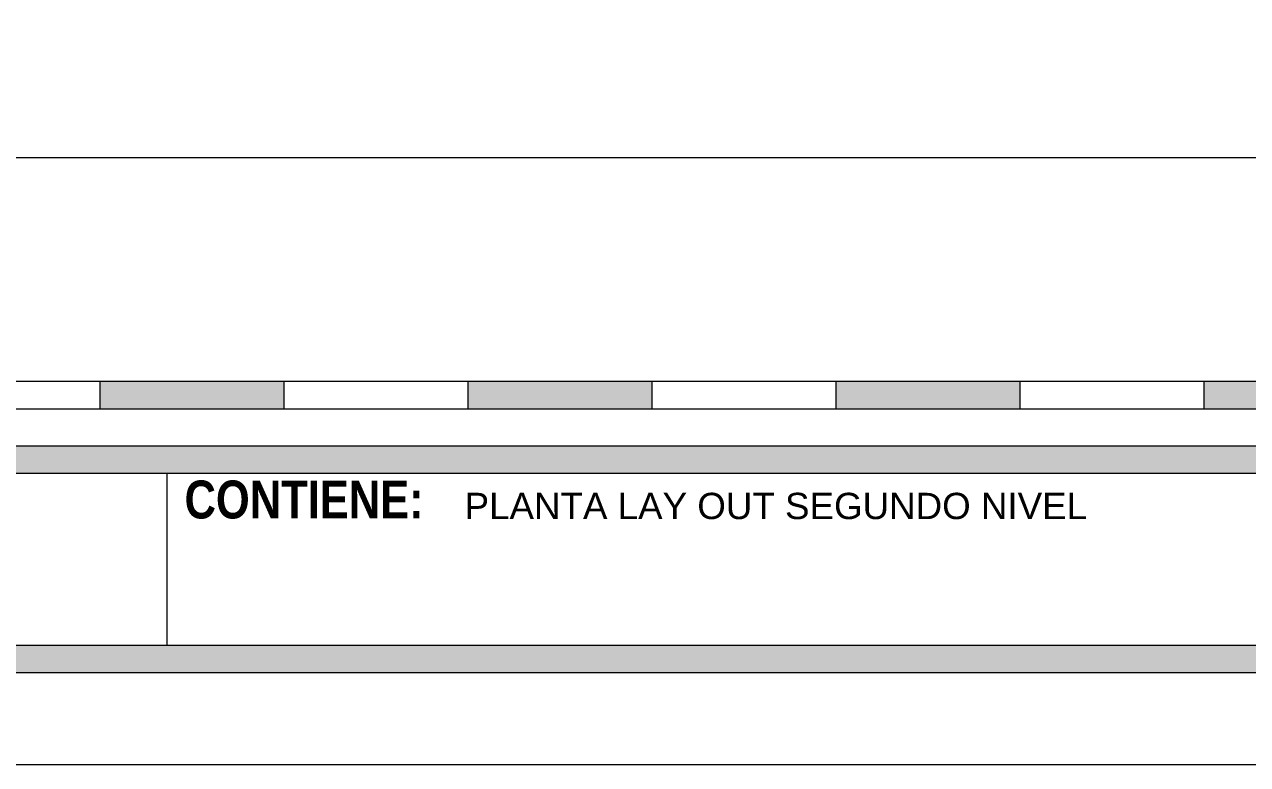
# Model space of a CAD drawing. Header units: millimetres. Extents: x 1010 to 1494, y -119 to 564.
# Drawn here: x 1346.55 to 1383.78, y 401.15 to 423.69 of the extents above; entities that cross this region are included whole.
import ezdxf

# ---------------------------------------------------------------- set-up
doc = ezdxf.new("R2010")
doc.units = ezdxf.units.MM
for name, color, linetype, lineweight in [('10', 7, 'Continuous', 9), ('20', 6, 'Continuous', 9), ('80', 1, 'Continuous', 9)]:
    doc.layers.add(name, color=color, linetype=linetype, lineweight=lineweight)
doc.styles.add('SUB', font='ARIALNB.TTF', dxfattribs={"oblique": 30})
doc.styles.add('SWISS', font='swiss.ttf')

msp = doc.modelspace()

# ---------------------------------------------------------------- hatches: boundary and pattern name
at = {"layer": '20'}
h = msp.add_hatch(color=256, dxfattribs=at)
h.paths.add_polyline_path([(1343.24722, 412.8122), (1337.64722, 412.8122), (1337.64722, 411.9722), (1343.24722, 411.9722)])
h.paths.add_polyline_path([(1354.44722, 412.8122), (1348.84722, 412.8122), (1348.84722, 411.9722), (1354.44722, 411.9722)])
h.paths.add_polyline_path([(1365.64722, 412.8122), (1360.04722, 412.8122), (1360.04722, 411.9722), (1365.64722, 411.9722)])
h.paths.add_polyline_path([(1376.84722, 412.8122), (1371.24722, 412.8122), (1371.24722, 411.9722), (1376.84722, 411.9722)])
h.paths.add_polyline_path([(1388.04722, 412.8122), (1382.44722, 412.8122), (1382.44722, 411.9722), (1388.04722, 411.9722)])
h.paths.add_polyline_path([(1399.24722, 412.8122), (1393.64722, 412.8122), (1393.64722, 411.9722), (1399.24722, 411.9722)])
h.paths.add_polyline_path([(1410.44722, 412.8122), (1404.84722, 412.8122), (1404.84722, 411.9722), (1410.44722, 411.9722)])
msp.add_hatch(color=256, dxfattribs=at).paths.add_polyline_path([(1350.89122, 410.8522), (1280.80722, 410.8522), (1280.80722, 403.953), (1350.89122, 403.953), (1350.89122, 404.793), (1281.64722, 404.793), (1281.64722, 410.0122), (1350.89122, 410.0122)])
h = msp.add_hatch(color=256, dxfattribs=at)
h.paths.add_polyline_path([(1432.71618, 410.8522), (1350.89122, 410.8522), (1350.89122, 410.0122), (1432.71618, 410.0122)])
h.paths.add_polyline_path([(1432.71618, 404.793), (1350.89122, 404.793), (1350.89122, 403.953), (1432.71618, 403.953)])

# ---------------------------------------------------------------- linework, layer by layer
at = {"layer": '10'}
for p, q in [((1467.28722, 412.8122), (1280.24722, 412.8122)), ((1348.84722, 412.8122), (1348.84722, 411.9722)), ((1354.44722, 412.8122), (1354.44722, 411.9722)), ((1360.04722, 412.8122), (1360.04722, 411.9722)), ((1365.64722, 412.8122), (1365.64722, 411.9722)), ((1371.24722, 412.8122), (1371.24722, 411.9722)), ((1376.84722, 412.8122), (1376.84722, 411.9722)), ((1382.44722, 412.8122), (1382.44722, 411.9722)), ((1467.28722, 411.9722), (1280.80722, 411.9722))]:
    msp.add_line(p, q, dxfattribs=at)
msp.add_lwpolyline([(1274.08722, 401.153), (1470.08722, 401.153), (1470.08722, 541.153), (1274.08722, 541.153)], close=True, dxfattribs=at)
at = {"layer": '20'}
for p, q in [((1467.28722, 410.8522), (1280.80722, 410.8522)), ((1466.44722, 410.0122), (1281.64722, 410.0122)), ((1281.64722, 404.793), (1466.44722, 404.793)), ((1280.80722, 403.953), (1467.28722, 403.953))]:
    msp.add_line(p, q, dxfattribs=at)
at = {"layer": '20', "color": 7, "lineweight": 0}
msp.add_line((1274.08722, 401.153), (1470.08722, 401.153), dxfattribs=at)
at = {"layer": '80'}
msp.add_line((1350.89122, 410.0122), (1350.89122, 404.793), dxfattribs=at)
msp.add_lwpolyline([(1283.38738, 533.48476), (1433.6233, 533.48476), (1433.6233, 419.62592), (1283.38738, 419.62592)], close=True, dxfattribs=at)

# ---------------------------------------------------------------- texts
at = {"layer": '10', "style": 'SWISS'}
msp.add_text('PLANTA LAY OUT SEGUNDO NIVEL', height=0.800152, dxfattribs=at).set_placement((1359.94896, 408.62726))
at = {"layer": '20', "style": 'SUB'}
msp.add_text('CONTIENE:', height=1.154816, dxfattribs=at).set_placement((1351.42686, 408.64608))

doc.saveas('drawing.dxf')
